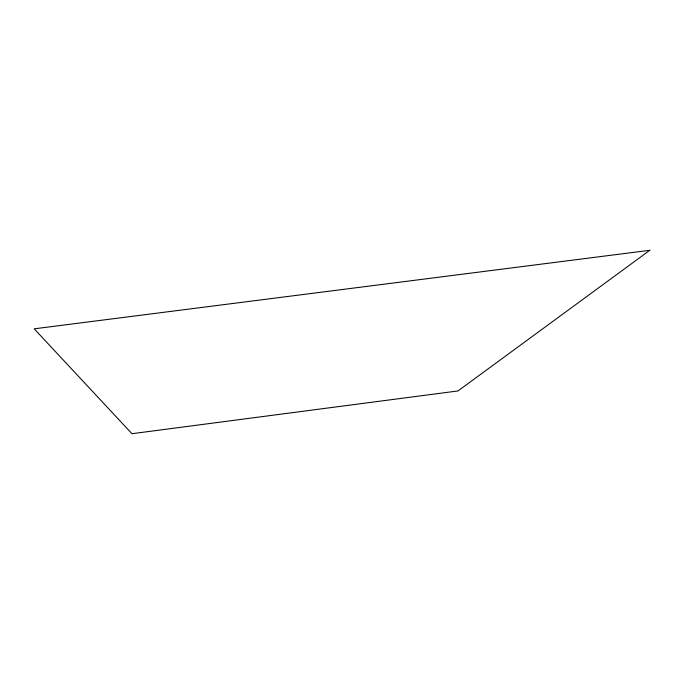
<?xml version="1.0" encoding="UTF-8"?>
<svg xmlns="http://www.w3.org/2000/svg" width="684" height="684" viewBox="0 0 684 684"><rect width="100%" height="100%" fill="white"/><g stroke="black" fill="none" stroke-linecap="round" stroke-linejoin="round"><path stroke-width="1.03" d="M649.8 250.293L457.998 390.94L131.961 433.707L34.2 328.824L649.8 250.293"/></g></svg>
